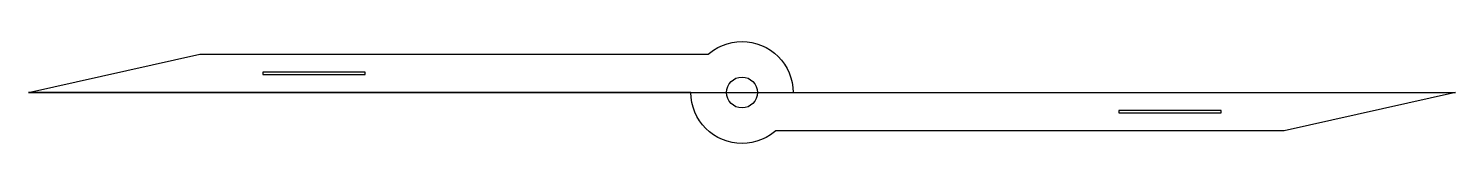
# Model space of a CAD drawing. Header units: millimetres. Extents: x -279 to 279, y -20 to 20.
import ezdxf

# ---------------------------------------------------------------- set-up
doc = ezdxf.new("R2010")
doc.units = ezdxf.units.MM
for name, color, linetype in [('CUT_INNER', 6, 'Continuous'), ('CUT_OUTER', 1, 'Continuous'), ('GUIDE', 3, 'Continuous')]:
    doc.layers.add(name, color=color, linetype=linetype)

msp = doc.modelspace()

# ---------------------------------------------------------------- linework, layer by layer
at = {"layer": 'CUT_INNER'}
for points in [[(-187.4, 7), (-147.4, 7), (-147.4, 8), (-187.4, 8)], [(147.4, -8), (187.4, -8), (187.4, -7), (147.4, -7)]]:
    msp.add_lwpolyline(points, close=True, dxfattribs=at)
msp.add_circle((0, 0), 6.05, dxfattribs=at)
at = {"layer": 'CUT_OUTER'}
msp.add_lwpolyline([(212.04, -15), (13.1956, -15), (12.6879, -15.4602), (11.1114, -16.6294), (9.4279, -17.6384), (7.6537, -18.4776), (5.8057, -19.1388), (3.9018, -19.6157), (1.9603, -19.9037), (0, -20), (-1.9603, -19.9037), (-3.9018, -19.6157), (-5.8057, -19.1388), (-7.6537, -18.4776), (-9.4279, -17.6384), (-11.1114, -16.6294), (-12.6879, -15.4602), (-14.1421, -14.1421), (-15.4602, -12.6879), (-16.6294, -11.1114), (-17.6384, -9.4279), (-18.4776, -7.6537), (-19.1388, -5.8057), (-19.6157, -3.9018), (-19.9037, -1.9603), (-20, 0), (-212.04, 0), (-279, 0), (-212.04, 15), (-13.1956, 15), (-12.6879, 15.4602), (-11.1114, 16.6294), (-9.4279, 17.6384), (-7.6537, 18.4776), (-5.8057, 19.1388), (-3.9018, 19.6157), (-1.9603, 19.9037), (0, 20), (1.9603, 19.9037), (3.9018, 19.6157), (5.8057, 19.1388), (7.6537, 18.4776), (9.4279, 17.6384), (11.1114, 16.6294), (12.6879, 15.4602), (14.1421, 14.1421), (15.4602, 12.6879), (16.6294, 11.1114), (17.6384, 9.4279), (18.4776, 7.6537), (19.1388, 5.8057), (19.6157, 3.9018), (19.9037, 1.9603), (20, 0), (279, 0)], close=True, dxfattribs=at)
at = {"layer": 'GUIDE'}
msp.add_lwpolyline([(-279, 0), (279, 0)], dxfattribs=at)

doc.saveas('drawing.dxf')
